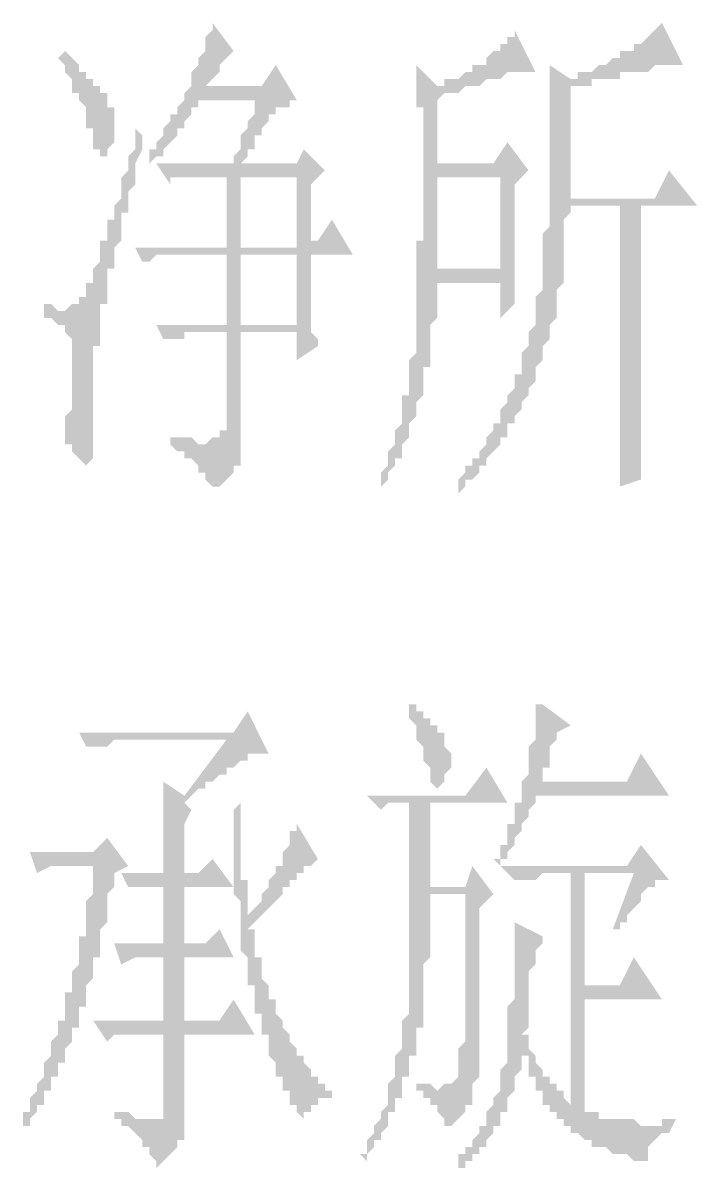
# Model space of a CAD drawing. Header units: millimetres. Extents: x 0 to 275, y 0 to 194.
# Drawn here: x 215.26 to 221.36, y 88.75 to 99.1 of the extents above; entities that cross this region are included whole.
import ezdxf

# ---------------------------------------------------------------- set-up
doc = ezdxf.new("R2010")
doc.units = ezdxf.units.MM

msp = doc.modelspace()

# ---------------------------------------------------------------- hatches: boundary and pattern name
h = msp.add_hatch(color=0)
h.paths.add_polyline_path([(217.17, 97.832333), (216.4715, 97.832333), (216.5985, 97.641833), (216.5985, 97.705333), (216.662, 97.705333), (216.7255, 97.705333), (216.789, 97.705333), (216.8525, 97.705333), (217.1065, 97.705333), (217.1065, 97.070333), (216.281, 97.070333), (216.3445, 96.943333), (216.408, 96.943333), (216.4715, 97.006833), (216.535, 97.006833), (216.5985, 97.006833), (217.1065, 97.006833), (217.1065, 96.371833), (216.4715, 96.371833), (216.535, 96.244833), (216.5985, 96.244833), (216.662, 96.244833), (216.7255, 96.244833), (216.7255, 96.308333), (216.789, 96.308333), (217.1065, 96.308333), (217.1065, 95.546333), (217.1065, 95.482833), (217.1065, 95.419333), (217.043, 95.419333), (217.043, 95.355833), (216.9795, 95.355833), (216.916, 95.292333), (216.8525, 95.292333), (216.789, 95.355833), (216.7255, 95.355833), (216.662, 95.355833), (216.5985, 95.355833), (216.5985, 95.292333), (216.662, 95.228833), (216.7255, 95.228833), (216.7255, 95.165333), (216.789, 95.165333), (216.8525, 95.101833), (216.8525, 95.038333), (216.916, 95.038333), (216.916, 94.974833), (216.9795, 94.911333), (216.9795, 94.847833), (216.9795, 94.911333), (217.043, 94.911333), (217.1065, 94.974833), (217.17, 95.038333), (217.17, 95.101833), (217.2335, 95.101833), (217.2335, 95.165333), (217.2335, 95.228833), (217.2335, 95.292333), (217.2335, 95.355833), (217.2335, 96.308333), (217.7415, 96.308333), (217.7415, 96.054333), (217.932, 96.181333), (217.932, 96.244833), (217.8685, 96.308333), (217.8685, 96.371833), (217.8685, 96.435333), (217.8685, 96.498833), (217.8685, 96.562333), (217.8685, 97.006833), (218.2495, 97.006833), (218.059, 97.324333), (217.932, 97.133833), (217.8685, 97.133833), (217.8685, 97.641833), (217.9955, 97.768833), (217.805, 97.959333), (217.7415, 97.832333), (217.2335, 97.832333), (217.297, 97.895833), (217.297, 97.959333), (217.3605, 97.959333), (217.3605, 98.022833), (217.3605, 98.086333), (217.424, 98.086333), (217.424, 98.149833), (217.4875, 98.213333), (217.4875, 98.276833), (217.551, 98.276833), (217.551, 98.340333), (217.6145, 98.340333), (217.678, 98.340333), (217.678, 98.403833), (217.7415, 98.403833), (217.551, 98.721333), (217.424, 98.530833), (216.916, 98.530833), (216.9795, 98.594333), (217.043, 98.657833), (217.043, 98.721333), (217.1065, 98.784833), (217.17, 98.848333), (216.9795, 99.102333), (216.9795, 99.038833), (216.916, 98.975333), (216.916, 98.911833), (216.916, 98.848333), (216.8525, 98.784833), (216.8525, 98.721333), (216.789, 98.657833), (216.789, 98.594333), (216.789, 98.530833), (216.7255, 98.467333), (216.7255, 98.403833), (216.662, 98.340333), (216.662, 98.276833), (216.5985, 98.276833), (216.5985, 98.213333), (216.535, 98.149833), (216.535, 98.086333), (216.4715, 98.022833), (216.4715, 97.959333), (216.408, 97.959333), (216.408, 97.895833), (216.408, 97.832333), (216.4715, 97.895833), (216.535, 97.895833), (216.535, 97.959333), (216.5985, 98.022833), (216.662, 98.086333), (216.662, 98.149833), (216.7255, 98.149833), (216.7255, 98.213333), (216.789, 98.276833), (216.789, 98.340333), (216.8525, 98.340333), (216.8525, 98.403833), (217.424, 98.403833), (217.3605, 98.403833), (217.3605, 98.340333), (217.3605, 98.276833), (217.297, 98.213333), (217.297, 98.149833), (217.2335, 98.086333), (217.2335, 98.022833), (217.2335, 97.959333), (217.17, 97.895833)])
h.paths.add_polyline_path([(217.2335, 97.705333), (217.7415, 97.705333), (217.7415, 97.070333), (217.2335, 97.070333)])
h.paths.add_polyline_path([(217.2335, 97.006833), (217.7415, 97.006833), (217.7415, 96.371833), (217.2335, 96.371833)])
h.paths.add_polyline_path([(215.5825, 98.784833), (215.646, 98.721333), (215.646, 98.657833), (215.7095, 98.594333), (215.7095, 98.530833), (215.7095, 98.467333), (215.773, 98.467333), (215.773, 98.403833), (215.8365, 98.340333), (215.8365, 98.276833), (215.8365, 98.213333), (215.8365, 98.149833), (215.9, 98.149833), (215.9, 98.086333), (215.9, 98.022833), (215.9, 97.959333), (215.9635, 97.959333), (215.9635, 97.895833), (216.027, 97.895833), (216.027, 97.959333), (216.0905, 98.022833), (216.0905, 98.086333), (216.0905, 98.149833), (216.0905, 98.213333), (216.0905, 98.276833), (216.0905, 98.340333), (216.027, 98.340333), (216.027, 98.403833), (216.027, 98.467333), (215.9635, 98.467333), (215.9635, 98.530833), (215.9, 98.530833), (215.9, 98.594333), (215.8365, 98.594333), (215.8365, 98.657833), (215.773, 98.657833), (215.773, 98.721333), (215.7095, 98.784833), (215.646, 98.848333)])
h.paths.add_polyline_path([(216.3445, 98.086333), (216.281, 98.149833), (216.281, 98.086333), (216.281, 97.959333), (216.2175, 97.895833), (216.2175, 97.832333), (216.2175, 97.768833), (216.154, 97.705333), (216.154, 97.641833), (216.154, 97.578333), (216.154, 97.514833), (216.0905, 97.451333), (216.0905, 97.387833), (216.0905, 97.324333), (216.027, 97.324333), (216.027, 97.260833), (216.027, 97.197333), (216.027, 97.133833), (215.9635, 97.133833), (215.9635, 97.070333), (215.9635, 97.006833), (215.9635, 96.943333), (215.9, 96.879833), (215.9, 96.816333), (215.9, 96.752833), (215.8365, 96.752833), (215.8365, 96.689333), (215.8365, 96.625833), (215.773, 96.625833), (215.773, 96.562333), (215.7095, 96.562333), (215.646, 96.498833), (215.5825, 96.498833), (215.519, 96.562333), (215.4555, 96.562333), (215.4555, 96.435333), (215.519, 96.435333), (215.5825, 96.371833), (215.646, 96.371833), (215.646, 96.308333), (215.7095, 96.244833), (215.7095, 96.181333), (215.7095, 96.117833), (215.7095, 96.054333), (215.7095, 95.990833), (215.7095, 95.927333), (215.7095, 95.863833), (215.7095, 95.800333), (215.7095, 95.736833), (215.7095, 95.673333), (215.7095, 95.609833), (215.646, 95.546333), (215.646, 95.482833), (215.646, 95.419333), (215.646, 95.355833), (215.646, 95.292333), (215.7095, 95.292333), (215.7095, 95.228833), (215.773, 95.165333), (215.8365, 95.101833), (215.9, 95.165333), (215.9, 95.228833), (215.9, 95.292333), (215.9, 95.355833), (215.9, 95.419333), (215.9, 95.482833), (215.9, 95.546333), (215.9, 95.609833), (215.9, 95.673333), (215.9, 95.736833), (215.9, 95.800333), (215.9, 95.863833), (215.9, 95.927333), (215.9, 95.990833), (215.9, 96.054333), (215.9, 96.117833), (215.9, 96.181333), (215.9635, 96.181333), (215.9635, 96.244833), (215.9635, 96.308333), (215.9635, 96.371833), (215.9635, 96.435333), (215.9635, 96.498833), (215.9635, 96.562333), (216.027, 96.562333), (216.027, 96.625833), (216.027, 96.689333), (216.027, 96.752833), (216.027, 96.816333), (216.027, 96.879833), (216.0905, 96.879833), (216.0905, 96.943333), (216.0905, 97.006833), (216.0905, 97.070333), (216.154, 97.133833), (216.154, 97.197333), (216.154, 97.260833), (216.154, 97.324333), (216.154, 97.387833), (216.2175, 97.387833), (216.2175, 97.451333), (216.2175, 97.514833), (216.2175, 97.578333), (216.281, 97.641833), (216.281, 97.705333), (216.281, 97.768833), (216.281, 97.832333), (216.3445, 97.959333), (216.3445, 98.022833)])
h = msp.add_hatch(color=0)
h.paths.add_polyline_path([(220.853, 95.673333), (220.853, 97.451333), (221.361, 97.451333), (221.107, 97.768833), (220.98, 97.514833), (220.218, 97.514833), (220.218, 98.530833), (220.2815, 98.530833), (220.345, 98.530833), (220.4085, 98.530833), (220.4085, 98.594333), (220.472, 98.594333), (220.5355, 98.594333), (220.599, 98.594333), (220.6625, 98.594333), (220.6625, 98.657833), (220.726, 98.657833), (220.7895, 98.657833), (220.853, 98.657833), (220.9165, 98.657833), (220.98, 98.721333), (221.0435, 98.721333), (221.107, 98.721333), (221.1705, 98.721333), (221.234, 98.721333), (221.0435, 99.102333), (220.98, 99.038833), (220.9165, 98.975333), (220.853, 98.911833), (220.7895, 98.911833), (220.7895, 98.848333), (220.726, 98.848333), (220.6625, 98.848333), (220.6625, 98.784833), (220.599, 98.784833), (220.5355, 98.721333), (220.472, 98.721333), (220.4085, 98.657833), (220.345, 98.657833), (220.2815, 98.657833), (220.2815, 98.594333), (220.218, 98.594333), (220.0275, 98.721333), (220.0275, 98.657833), (220.0275, 98.594333), (220.0275, 98.530833), (220.0275, 98.467333), (220.0275, 98.403833), (220.0275, 98.340333), (220.0275, 98.276833), (220.0275, 98.213333), (220.0275, 98.149833), (220.0275, 98.086333), (220.0275, 98.022833), (220.0275, 97.959333), (220.0275, 97.895833), (220.0275, 97.832333), (220.0275, 97.768833), (220.0275, 97.705333), (220.0275, 97.641833), (220.0275, 97.578333), (220.0275, 97.514833), (220.0275, 97.451333), (220.0275, 97.387833), (220.0275, 97.324333), (220.0275, 97.260833), (219.964, 97.197333), (219.964, 97.133833), (219.964, 97.070333), (219.964, 97.006833), (219.964, 96.943333), (219.964, 96.879833), (219.964, 96.816333), (219.964, 96.752833), (219.964, 96.689333), (219.9005, 96.625833), (219.9005, 96.562333), (219.9005, 96.498833), (219.9005, 96.435333), (219.9005, 96.371833), (219.837, 96.308333), (219.837, 96.244833), (219.837, 96.181333), (219.7735, 96.117833), (219.7735, 96.054333), (219.7735, 95.990833), (219.7735, 95.927333), (219.71, 95.927333), (219.71, 95.863833), (219.71, 95.800333), (219.6465, 95.736833), (219.6465, 95.673333), (219.583, 95.609833), (219.583, 95.546333), (219.583, 95.482833), (219.5195, 95.482833), (219.5195, 95.419333), (219.456, 95.355833), (219.456, 95.292333), (219.3925, 95.228833), (219.3925, 95.165333), (219.329, 95.165333), (219.329, 95.101833), (219.2655, 95.101833), (219.2655, 95.038333), (219.202, 94.974833), (219.202, 94.911333), (219.202, 94.847833), (219.2655, 94.911333), (219.2655, 94.974833), (219.329, 94.974833), (219.3925, 95.038333), (219.3925, 95.101833), (219.456, 95.101833), (219.456, 95.165333), (219.5195, 95.228833), (219.583, 95.292333), (219.583, 95.355833), (219.6465, 95.355833), (219.6465, 95.419333), (219.6465, 95.482833), (219.71, 95.482833), (219.71, 95.546333), (219.7735, 95.609833), (219.7735, 95.673333), (219.837, 95.736833), (219.837, 95.800333), (219.9005, 95.863833), (219.9005, 95.927333), (219.9005, 95.990833), (219.964, 96.054333), (219.964, 96.117833), (219.964, 96.181333), (220.0275, 96.244833), (220.0275, 96.308333), (220.0275, 96.371833), (220.091, 96.435333), (220.091, 96.498833), (220.091, 96.562333), (220.091, 96.625833), (220.091, 96.689333), (220.1545, 96.752833), (220.1545, 96.816333), (220.1545, 96.879833), (220.1545, 96.943333), (220.1545, 97.006833), (220.1545, 97.070333), (220.1545, 97.133833), (220.1545, 97.197333), (220.1545, 97.260833), (220.1545, 97.324333), (220.218, 97.387833), (220.218, 97.451333), (220.6625, 97.451333), (220.6625, 95.927333), (220.6625, 95.863833), (220.6625, 95.800333), (220.6625, 95.736833), (220.6625, 95.673333), (220.6625, 95.609833), (220.6625, 95.546333), (220.6625, 95.482833), (220.6625, 95.419333), (220.6625, 95.355833), (220.6625, 95.292333), (220.6625, 95.228833), (220.6625, 95.165333), (220.6625, 95.101833), (220.6625, 95.038333), (220.6625, 94.974833), (220.6625, 94.911333), (220.853, 94.974833), (220.853, 95.038333), (220.853, 95.101833), (220.853, 95.165333), (220.853, 95.228833), (220.853, 95.292333), (220.853, 95.355833), (220.853, 95.419333), (220.853, 95.482833), (220.853, 95.546333), (220.853, 95.609833)])
h.paths.add_polyline_path([(219.0115, 97.705333), (219.583, 97.705333), (219.583, 96.879833), (219.0115, 96.879833)])
h.paths.add_polyline_path([(219.71, 99.038833), (219.71, 98.975333), (219.6465, 98.975333), (219.6465, 98.911833), (219.583, 98.911833), (219.583, 98.848333), (219.5195, 98.848333), (219.456, 98.784833), (219.456, 98.721333), (219.3925, 98.721333), (219.329, 98.721333), (219.329, 98.657833), (219.2655, 98.657833), (219.202, 98.594333), (219.1385, 98.594333), (219.075, 98.594333), (219.075, 98.530833), (219.0115, 98.530833), (218.821, 98.721333), (218.821, 98.657833), (218.821, 98.594333), (218.821, 98.530833), (218.821, 98.467333), (218.821, 98.403833), (218.821, 98.340333), (218.8845, 98.340333), (218.8845, 98.276833), (218.8845, 98.213333), (218.8845, 98.149833), (218.8845, 98.086333), (218.8845, 98.022833), (218.8845, 97.959333), (218.8845, 97.895833), (218.8845, 97.832333), (218.8845, 97.768833), (218.8845, 97.705333), (218.8845, 97.641833), (218.8845, 97.578333), (218.8845, 97.514833), (218.8845, 97.451333), (218.8845, 97.387833), (218.8845, 97.324333), (218.8845, 97.260833), (218.8845, 97.197333), (218.8845, 97.133833), (218.821, 97.133833), (218.821, 97.070333), (218.821, 97.006833), (218.821, 96.943333), (218.821, 96.879833), (218.821, 96.816333), (218.821, 96.752833), (218.821, 96.689333), (218.821, 96.625833), (218.821, 96.562333), (218.821, 96.498833), (218.821, 96.435333), (218.821, 96.371833), (218.821, 96.308333), (218.821, 96.244833), (218.821, 96.181333), (218.821, 96.117833), (218.7575, 96.054333), (218.7575, 95.990833), (218.7575, 95.927333), (218.7575, 95.863833), (218.7575, 95.800333), (218.7575, 95.736833), (218.694, 95.736833), (218.694, 95.673333), (218.694, 95.609833), (218.694, 95.546333), (218.694, 95.482833), (218.6305, 95.419333), (218.6305, 95.355833), (218.6305, 95.292333), (218.567, 95.228833), (218.567, 95.165333), (218.567, 95.101833), (218.5035, 95.038333), (218.5035, 94.974833), (218.5035, 94.911333), (218.567, 94.974833), (218.567, 95.038333), (218.6305, 95.101833), (218.6305, 95.165333), (218.694, 95.165333), (218.694, 95.228833), (218.694, 95.292333), (218.7575, 95.355833), (218.7575, 95.419333), (218.7575, 95.482833), (218.821, 95.546333), (218.821, 95.609833), (218.821, 95.673333), (218.8845, 95.736833), (218.8845, 95.800333), (218.8845, 95.863833), (218.8845, 95.927333), (218.8845, 95.990833), (218.948, 95.990833), (218.948, 96.054333), (218.948, 96.117833), (218.948, 96.181333), (218.948, 96.244833), (218.948, 96.308333), (218.948, 96.371833), (219.0115, 96.435333), (219.0115, 96.498833), (219.0115, 96.562333), (219.0115, 96.625833), (219.0115, 96.689333), (219.0115, 96.752833), (219.583, 96.752833), (219.583, 96.435333), (219.71, 96.562333), (219.71, 96.625833), (219.71, 96.689333), (219.71, 96.752833), (219.71, 96.816333), (219.71, 96.879833), (219.71, 96.943333), (219.71, 97.006833), (219.71, 97.070333), (219.71, 97.133833), (219.71, 97.197333), (219.71, 97.260833), (219.71, 97.324333), (219.71, 97.387833), (219.71, 97.451333), (219.71, 97.514833), (219.71, 97.578333), (219.71, 97.641833), (219.837, 97.768833), (219.6465, 98.022833), (219.5195, 97.832333), (219.0115, 97.832333), (219.0115, 98.403833), (219.075, 98.467333), (219.1385, 98.467333), (219.202, 98.467333), (219.2655, 98.530833), (219.329, 98.530833), (219.3925, 98.530833), (219.456, 98.594333), (219.5195, 98.594333), (219.583, 98.594333), (219.6465, 98.657833), (219.71, 98.657833), (219.7735, 98.657833), (219.837, 98.657833), (219.9005, 98.657833)])
h = msp.add_hatch(color=0)
h.paths.add_polyline_path([(216.0905, 91.418833), (216.2175, 91.482333), (216.027, 91.736333), (215.9, 91.609333), (215.3285, 91.609333), (215.392, 91.418833), (215.519, 91.482333), (215.9, 91.482333), (215.9, 91.418833), (215.9, 91.355333), (215.9, 91.291833), (215.9, 91.228333), (215.8365, 91.164833), (215.8365, 91.101333), (215.8365, 91.037833), (215.8365, 90.974333), (215.8365, 90.910833), (215.8365, 90.847333), (215.773, 90.847333), (215.773, 90.783833), (215.773, 90.720333), (215.773, 90.656833), (215.773, 90.593333), (215.7095, 90.529833), (215.7095, 90.466333), (215.7095, 90.402833), (215.7095, 90.339333), (215.646, 90.339333), (215.646, 90.275833), (215.646, 90.212333), (215.646, 90.148833), (215.646, 90.085333), (215.5825, 90.085333), (215.5825, 90.021833), (215.5825, 89.958333), (215.519, 89.894833), (215.519, 89.831333), (215.519, 89.767833), (215.4555, 89.704333), (215.4555, 89.640833), (215.4555, 89.577333), (215.392, 89.513833), (215.392, 89.450333), (215.3285, 89.386833), (215.3285, 89.323333), (215.3285, 89.259833), (215.265, 89.259833), (215.265, 89.196333), (215.265, 89.132833), (215.265, 89.069333), (215.265, 89.132833), (215.3285, 89.132833), (215.3285, 89.196333), (215.392, 89.259833), (215.392, 89.323333), (215.4555, 89.323333), (215.4555, 89.386833), (215.4555, 89.450333), (215.519, 89.450333), (215.519, 89.513833), (215.519, 89.577333), (215.5825, 89.577333), (215.5825, 89.640833), (215.5825, 89.704333), (215.646, 89.704333), (215.646, 89.767833), (215.646, 89.831333), (215.7095, 89.894833), (215.7095, 89.958333), (215.7095, 90.021833), (215.773, 90.021833), (215.773, 90.085333), (215.773, 90.148833), (215.773, 90.212333), (215.8365, 90.212333), (215.8365, 90.275833), (215.8365, 90.339333), (215.8365, 90.402833), (215.9, 90.466333), (215.9, 90.529833), (215.9, 90.593333), (215.9, 90.656833), (215.9635, 90.656833), (215.9635, 90.720333), (215.9635, 90.783833), (215.9635, 90.847333), (215.9635, 90.910833), (216.027, 90.974333), (216.027, 91.037833), (216.027, 91.101333), (216.027, 91.164833), (216.027, 91.228333), (216.0905, 91.291833), (216.0905, 91.355333)])
h.paths.add_polyline_path([(217.17, 91.990333), (217.17, 91.926833), (217.17, 91.863333), (217.17, 91.799833), (217.17, 91.736333), (217.17, 91.672833), (217.17, 91.609333), (217.17, 91.545833), (217.17, 91.482333), (217.17, 91.418833), (217.17, 91.355333), (217.17, 91.291833), (217.17, 91.228333), (217.2335, 91.164833), (217.2335, 91.101333), (217.2335, 91.037833), (217.2335, 90.974333), (217.2335, 90.910833), (217.2335, 90.847333), (217.2335, 90.783833), (217.2335, 90.720333), (217.297, 90.656833), (217.297, 90.593333), (217.297, 90.529833), (217.297, 90.466333), (217.297, 90.402833), (217.3605, 90.402833), (217.3605, 90.339333), (217.3605, 90.275833), (217.3605, 90.212333), (217.3605, 90.148833), (217.424, 90.148833), (217.424, 90.085333), (217.424, 90.021833), (217.424, 89.958333), (217.4875, 89.958333), (217.4875, 89.894833), (217.4875, 89.831333), (217.4875, 89.767833), (217.551, 89.704333), (217.551, 89.640833), (217.551, 89.577333), (217.6145, 89.577333), (217.6145, 89.513833), (217.6145, 89.450333), (217.678, 89.450333), (217.678, 89.386833), (217.678, 89.323333), (217.7415, 89.323333), (217.7415, 89.259833), (217.805, 89.196333), (217.805, 89.259833), (217.8685, 89.259833), (217.8685, 89.323333), (217.932, 89.323333), (217.932, 89.386833), (217.9955, 89.386833), (218.059, 89.386833), (218.059, 89.450333), (217.9955, 89.450333), (217.9955, 89.513833), (217.932, 89.513833), (217.932, 89.577333), (217.8685, 89.577333), (217.8685, 89.640833), (217.805, 89.704333), (217.805, 89.767833), (217.7415, 89.767833), (217.7415, 89.831333), (217.678, 89.894833), (217.678, 89.958333), (217.6145, 90.021833), (217.6145, 90.085333), (217.551, 90.148833), (217.551, 90.212333), (217.551, 90.275833), (217.4875, 90.275833), (217.4875, 90.339333), (217.4875, 90.402833), (217.424, 90.466333), (217.424, 90.529833), (217.424, 90.593333), (217.424, 90.656833), (217.3605, 90.656833), (217.3605, 90.720333), (217.3605, 90.783833), (217.3605, 90.847333), (217.3605, 90.910833), (217.297, 90.910833), (217.3605, 90.974333), (217.424, 91.037833), (217.4875, 91.101333), (217.551, 91.164833), (217.6145, 91.228333), (217.6145, 91.291833), (217.678, 91.291833), (217.678, 91.355333), (217.7415, 91.355333), (217.7415, 91.418833), (217.805, 91.418833), (217.805, 91.482333), (217.8685, 91.482333), (217.932, 91.545833), (217.7415, 91.863333), (217.7415, 91.799833), (217.678, 91.799833), (217.678, 91.736333), (217.678, 91.672833), (217.6145, 91.609333), (217.6145, 91.545833), (217.6145, 91.482333), (217.551, 91.482333), (217.551, 91.418833), (217.4875, 91.355333), (217.4875, 91.291833), (217.424, 91.228333), (217.424, 91.164833), (217.3605, 91.101333), (217.297, 91.037833), (217.297, 91.101333), (217.297, 91.164833), (217.297, 91.228333), (217.297, 91.291833), (217.297, 91.355333), (217.2335, 91.355333), (217.2335, 91.418833), (217.2335, 91.482333), (217.2335, 91.545833), (217.2335, 91.609333), (217.2335, 91.672833), (217.2335, 91.736333), (217.2335, 91.799833), (217.2335, 91.863333), (217.2335, 91.926833), (217.2335, 91.990333), (217.2335, 92.053833)])
h.paths.add_polyline_path([(216.535, 91.418833), (216.154, 91.418833), (216.2175, 91.291833), (216.3445, 91.291833), (216.535, 91.291833), (216.535, 90.783833), (216.0905, 90.783833), (216.154, 90.593333), (216.281, 90.656833), (216.535, 90.656833), (216.535, 90.085333), (215.9, 90.085333), (216.027, 89.894833), (216.0905, 89.958333), (216.535, 89.958333), (216.535, 89.323333), (216.535, 89.259833), (216.535, 89.196333), (216.4715, 89.196333), (216.408, 89.196333), (216.3445, 89.196333), (216.281, 89.196333), (216.2175, 89.259833), (216.154, 89.259833), (216.0905, 89.259833), (216.0905, 89.196333), (216.154, 89.196333), (216.154, 89.132833), (216.2175, 89.132833), (216.281, 89.069333), (216.3445, 89.005833), (216.3445, 88.942333), (216.408, 88.942333), (216.408, 88.878833), (216.4715, 88.815333), (216.4715, 88.751833), (216.535, 88.815333), (216.5985, 88.878833), (216.662, 88.942333), (216.662, 89.005833), (216.7255, 89.005833), (216.7255, 89.069333), (216.7255, 89.132833), (216.7255, 89.196333), (216.7255, 89.958333), (217.3605, 89.958333), (217.17, 90.275833), (217.043, 90.085333), (216.7255, 90.085333), (216.7255, 90.656833), (217.17, 90.656833), (217.043, 90.910833), (216.916, 90.783833), (216.7255, 90.783833), (216.7255, 91.291833), (217.17, 91.291833), (216.9795, 91.545833), (216.8525, 91.418833), (216.7255, 91.418833), (216.7255, 91.863333), (216.789, 91.990333), (216.7255, 92.053833), (216.789, 92.117333), (216.8525, 92.180833), (216.916, 92.180833), (216.916, 92.244333), (216.9795, 92.244333), (217.043, 92.307833), (217.1065, 92.307833), (217.1065, 92.371333), (217.17, 92.371333), (217.2335, 92.434833), (217.297, 92.434833), (217.297, 92.498333), (217.3605, 92.498333), (217.424, 92.498333), (217.4875, 92.498333), (217.297, 92.879333), (217.17, 92.688833), (215.773, 92.688833), (215.8365, 92.561833), (215.9, 92.561833), (215.9635, 92.561833), (216.027, 92.561833), (216.0905, 92.625333), (217.1065, 92.625333), (216.7255, 92.117333), (216.535, 92.244333), (216.535, 92.180833), (216.535, 92.117333), (216.535, 92.053833), (216.535, 91.990333), (216.535, 91.926833), (216.535, 91.863333), (216.535, 91.799833), (216.535, 91.736333), (216.535, 91.672833), (216.535, 91.609333), (216.535, 91.545833), (216.535, 91.482333)])
h = msp.add_hatch(color=0)
h.paths.add_polyline_path([(219.964, 92.942833), (219.9005, 92.942833), (219.9005, 92.879333), (219.9005, 92.815833), (219.9005, 92.752333), (219.9005, 92.688833), (219.9005, 92.625333), (219.837, 92.561833), (219.837, 92.498333), (219.837, 92.434833), (219.837, 92.371333), (219.837, 92.307833), (219.7735, 92.244333), (219.7735, 92.180833), (219.7735, 92.117333), (219.7735, 92.053833), (219.71, 92.053833), (219.71, 91.990333), (219.71, 91.926833), (219.71, 91.863333), (219.6465, 91.863333), (219.6465, 91.799833), (219.6465, 91.736333), (219.6465, 91.672833), (219.583, 91.672833), (219.583, 91.609333), (219.583, 91.545833), (219.5195, 91.545833), (219.583, 91.482333), (219.583, 91.545833), (219.6465, 91.545833), (219.6465, 91.609333), (219.71, 91.672833), (219.71, 91.736333), (219.7735, 91.799833), (219.7735, 91.863333), (219.837, 91.926833), (219.837, 91.990333), (219.9005, 92.053833), (219.9005, 92.117333), (221.107, 92.117333), (220.853, 92.498333), (220.726, 92.244333), (219.964, 92.244333), (219.964, 92.307833), (219.964, 92.371333), (220.0275, 92.371333), (220.0275, 92.434833), (220.0275, 92.498333), (220.0275, 92.561833), (220.091, 92.625333), (220.091, 92.688833), (220.218, 92.752333)])
h.paths.add_polyline_path([(220.599, 90.910833), (220.6625, 90.910833), (220.6625, 90.974333), (220.726, 90.974333), (220.726, 91.037833), (220.7895, 91.101333), (220.853, 91.164833), (220.853, 91.228333), (220.9165, 91.291833), (220.98, 91.291833), (220.98, 91.355333), (221.0435, 91.355333), (221.107, 91.355333), (220.853, 91.672833), (220.726, 91.482333), (219.583, 91.482333), (219.71, 91.355333), (219.7735, 91.355333), (219.837, 91.355333), (219.9005, 91.355333), (219.964, 91.418833), (220.218, 91.418833), (220.218, 89.323333), (220.1545, 89.386833), (220.1545, 89.450333), (220.091, 89.450333), (220.091, 89.513833), (220.0275, 89.513833), (220.0275, 89.577333), (219.964, 89.577333), (219.964, 89.640833), (219.9005, 89.704333), (219.9005, 89.767833), (219.837, 89.831333), (219.837, 89.894833), (219.837, 89.958333), (219.7735, 89.958333), (219.837, 90.021833), (219.837, 90.085333), (219.837, 90.148833), (219.837, 90.212333), (219.837, 90.275833), (219.837, 90.339333), (219.837, 90.402833), (219.837, 90.466333), (219.837, 90.529833), (219.9005, 90.593333), (219.9005, 90.656833), (219.9005, 90.720333), (219.964, 90.783833), (219.964, 90.847333), (219.71, 90.974333), (219.71, 90.910833), (219.71, 90.847333), (219.71, 90.783833), (219.71, 90.720333), (219.71, 90.656833), (219.71, 90.593333), (219.71, 90.529833), (219.71, 90.466333), (219.71, 90.402833), (219.71, 90.339333), (219.71, 90.275833), (219.6465, 90.212333), (219.6465, 90.148833), (219.6465, 90.085333), (219.6465, 90.021833), (219.6465, 89.958333), (219.6465, 89.894833), (219.6465, 89.831333), (219.6465, 89.767833), (219.6465, 89.704333), (219.583, 89.640833), (219.583, 89.577333), (219.583, 89.513833), (219.583, 89.450333), (219.5195, 89.386833), (219.5195, 89.323333), (219.456, 89.259833), (219.456, 89.196333), (219.456, 89.132833), (219.3925, 89.132833), (219.3925, 89.069333), (219.329, 89.005833), (219.329, 88.942333), (219.2655, 88.942333), (219.2655, 88.878833), (219.202, 88.878833), (219.202, 88.815333), (219.202, 88.751833), (219.2655, 88.751833), (219.2655, 88.815333), (219.329, 88.815333), (219.329, 88.878833), (219.3925, 88.878833), (219.3925, 88.942333), (219.456, 88.942333), (219.456, 89.005833), (219.5195, 89.069333), (219.5195, 89.132833), (219.583, 89.132833), (219.583, 89.196333), (219.583, 89.259833), (219.6465, 89.259833), (219.6465, 89.323333), (219.6465, 89.386833), (219.71, 89.450333), (219.71, 89.513833), (219.71, 89.577333), (219.7735, 89.640833), (219.7735, 89.704333), (219.7735, 89.767833), (219.7735, 89.831333), (219.7735, 89.767833), (219.837, 89.767833), (219.837, 89.704333), (219.837, 89.640833), (219.837, 89.577333), (219.9005, 89.577333), (219.9005, 89.513833), (219.9005, 89.450333), (219.964, 89.450333), (219.964, 89.386833), (219.964, 89.323333), (220.0275, 89.323333), (220.0275, 89.259833), (220.091, 89.259833), (220.091, 89.196333), (220.1545, 89.196333), (220.1545, 89.132833), (220.218, 89.132833), (220.218, 89.069333), (220.2815, 89.069333), (220.345, 89.005833), (220.4085, 89.005833), (220.4085, 88.942333), (220.472, 88.942333), (220.5355, 88.942333), (220.599, 88.878833), (220.6625, 88.878833), (220.726, 88.878833), (220.7895, 88.815333), (220.853, 88.815333), (220.9165, 88.815333), (220.9165, 88.878833), (220.9165, 88.942333), (220.98, 89.005833), (221.0435, 89.069333), (221.107, 89.069333), (221.1705, 89.196333), (221.107, 89.196333), (221.0435, 89.196333), (221.0435, 89.132833), (220.98, 89.132833), (220.9165, 89.132833), (220.853, 89.132833), (220.7895, 89.196333), (220.726, 89.196333), (220.6625, 89.196333), (220.599, 89.196333), (220.5355, 89.196333), (220.472, 89.196333), (220.472, 89.259833), (220.4085, 89.259833), (220.345, 89.259833), (220.345, 90.275833), (221.0435, 90.275833), (220.7895, 90.656833), (220.6625, 90.402833), (220.345, 90.402833), (220.345, 91.418833), (220.7895, 91.418833)])
h.paths.add_polyline_path([(218.948, 92.053833), (219.6465, 92.053833), (219.456, 92.371333), (219.2655, 92.117333), (218.3765, 92.117333), (218.5035, 91.990333), (218.567, 92.053833), (218.7575, 92.053833), (218.7575, 90.910833), (218.7575, 90.847333), (218.7575, 90.783833), (218.7575, 90.720333), (218.7575, 90.656833), (218.7575, 90.593333), (218.7575, 90.529833), (218.7575, 90.466333), (218.7575, 90.402833), (218.7575, 90.339333), (218.7575, 90.275833), (218.7575, 90.212333), (218.7575, 90.148833), (218.694, 90.085333), (218.694, 90.021833), (218.694, 89.958333), (218.694, 89.894833), (218.694, 89.831333), (218.6305, 89.767833), (218.6305, 89.704333), (218.6305, 89.640833), (218.6305, 89.577333), (218.567, 89.513833), (218.567, 89.450333), (218.567, 89.386833), (218.567, 89.323333), (218.5035, 89.259833), (218.5035, 89.196333), (218.44, 89.132833), (218.44, 89.069333), (218.3765, 89.005833), (218.3765, 88.942333), (218.3765, 88.878833), (218.313, 88.878833), (218.3765, 88.815333), (218.3765, 88.878833), (218.44, 88.942333), (218.44, 89.005833), (218.5035, 89.005833), (218.5035, 89.069333), (218.567, 89.132833), (218.567, 89.196333), (218.567, 89.259833), (218.6305, 89.259833), (218.6305, 89.323333), (218.6305, 89.386833), (218.694, 89.386833), (218.694, 89.450333), (218.694, 89.513833), (218.694, 89.577333), (218.7575, 89.577333), (218.7575, 89.640833), (218.7575, 89.704333), (218.7575, 89.767833), (218.821, 89.767833), (218.821, 89.831333), (218.821, 89.894833), (218.821, 89.958333), (218.821, 90.021833), (218.8845, 90.021833), (218.8845, 90.085333), (218.8845, 90.148833), (218.8845, 90.212333), (218.8845, 90.275833), (218.8845, 90.339333), (218.8845, 90.402833), (218.8845, 90.466333), (218.8845, 90.529833), (218.8845, 90.593333), (218.948, 90.656833), (218.948, 90.720333), (218.948, 90.783833), (218.948, 90.847333), (218.948, 90.910833), (218.948, 90.974333), (218.948, 91.037833), (218.948, 91.101333), (218.948, 91.164833), (218.948, 91.228333), (219.2655, 91.228333), (219.2655, 91.164833), (219.2655, 91.101333), (219.2655, 91.037833), (219.2655, 90.974333), (219.2655, 90.910833), (219.2655, 90.847333), (219.2655, 90.783833), (219.2655, 90.720333), (219.2655, 90.656833), (219.2655, 90.593333), (219.2655, 90.529833), (219.2655, 90.466333), (219.2655, 90.402833), (219.2655, 90.339333), (219.2655, 90.275833), (219.2655, 90.212333), (219.2655, 90.148833), (219.2655, 90.085333), (219.2655, 90.021833), (219.2655, 89.958333), (219.2655, 89.894833), (219.202, 89.831333), (219.202, 89.767833), (219.202, 89.704333), (219.202, 89.640833), (219.202, 89.577333), (219.1385, 89.513833), (219.075, 89.513833), (219.0115, 89.450333), (218.948, 89.513833), (218.8845, 89.513833), (218.821, 89.513833), (218.821, 89.450333), (218.8845, 89.450333), (218.8845, 89.386833), (218.948, 89.386833), (218.948, 89.323333), (219.0115, 89.323333), (219.0115, 89.259833), (219.075, 89.196333), (219.075, 89.132833), (219.1385, 89.132833), (219.202, 89.196333), (219.2655, 89.259833), (219.2655, 89.323333), (219.329, 89.323333), (219.329, 89.386833), (219.329, 89.450333), (219.329, 89.513833), (219.3925, 89.577333), (219.3925, 89.640833), (219.3925, 89.704333), (219.3925, 89.767833), (219.3925, 89.831333), (219.3925, 89.894833), (219.3925, 89.958333), (219.3925, 90.021833), (219.3925, 90.085333), (219.3925, 90.148833), (219.3925, 90.212333), (219.3925, 90.275833), (219.3925, 90.339333), (219.3925, 90.402833), (219.3925, 90.466333), (219.3925, 90.529833), (219.3925, 90.593333), (219.3925, 90.656833), (219.3925, 90.720333), (219.3925, 90.783833), (219.3925, 90.847333), (219.3925, 90.910833), (219.3925, 90.974333), (219.3925, 91.037833), (219.3925, 91.101333), (219.5195, 91.228333), (219.329, 91.482333), (219.2655, 91.291833), (218.948, 91.291833)])
h.paths.add_polyline_path([(218.7575, 92.942833), (218.7575, 92.879333), (218.7575, 92.815833), (218.821, 92.752333), (218.821, 92.688833), (218.821, 92.625333), (218.8845, 92.561833), (218.8845, 92.498333), (218.8845, 92.434833), (218.948, 92.371333), (218.948, 92.307833), (218.948, 92.244333), (219.0115, 92.180833), (219.075, 92.244333), (219.075, 92.307833), (219.1385, 92.371333), (219.1385, 92.434833), (219.1385, 92.498333), (219.075, 92.561833), (219.075, 92.625333), (219.075, 92.688833), (219.0115, 92.688833), (219.0115, 92.752333), (218.948, 92.752333), (218.948, 92.815833), (218.8845, 92.815833), (218.8845, 92.879333), (218.821, 92.879333), (218.821, 92.942833)])

doc.saveas('drawing.dxf')
